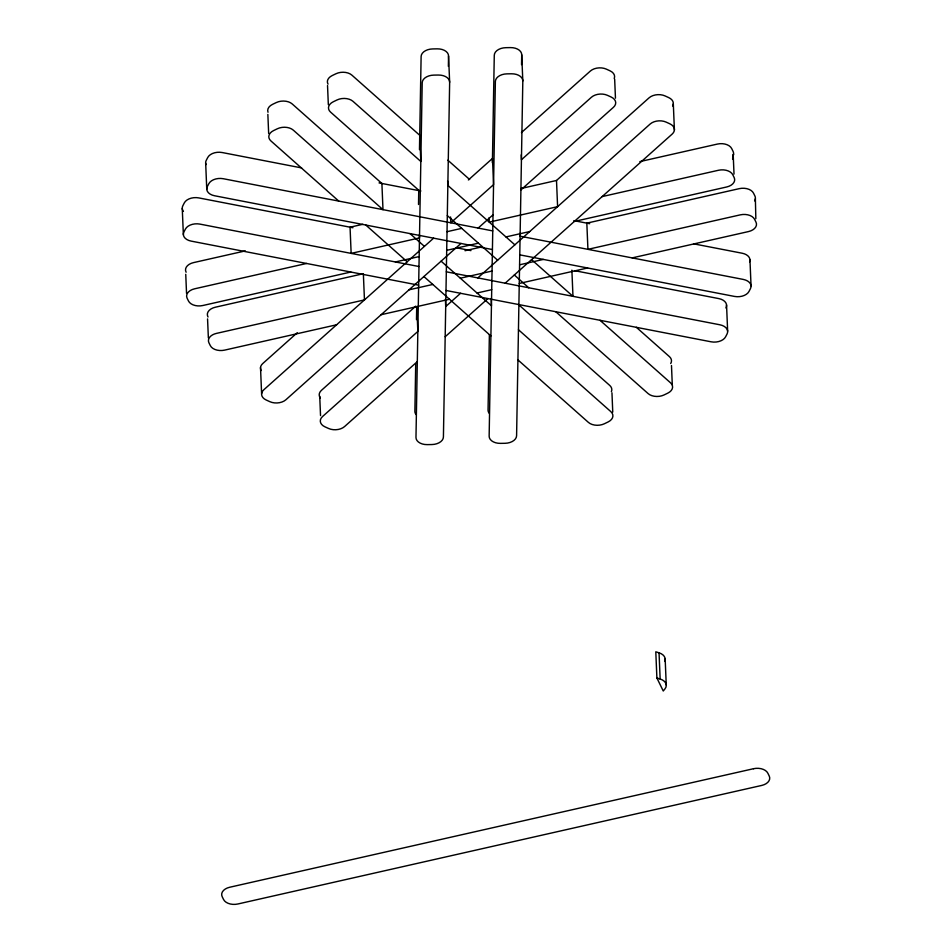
<?xml version="1.0" encoding="UTF-8"?>
<svg xmlns="http://www.w3.org/2000/svg" width="952" height="952" viewBox="0 0 952 952"><rect width="100%" height="100%" fill="white"/><g stroke="black" fill="none" stroke-linecap="round" stroke-linejoin="round"><path stroke-width="1.43" d="M415.715 363.854L414.882 411.24A11.436 7.378 -2.4 0 0 416.095 414.608M416.488 319.622L416.714 306.687M418.511 204.501L418.761 190.043M419.475 149.654L421.117 56.513A11.436 7.378 -2.4 0 1 432.672 48.933L437.242 48.849A11.436 7.378 -2.4 0 1 448.547 56.049L449.653 82.229L443.418 436.956A11.436 7.378 -2.4 0 1 431.851 444.548L427.281 444.62A11.436 7.378 -2.4 0 1 415.976 437.432L422.212 82.705A11.436 7.378 -2.4 0 1 433.767 75.113L438.348 75.041A11.436 7.378 -2.4 0 1 449.653 82.229M448.368 66.366L448.547 56.049M489.376 334.818L488.055 409.991A11.436 7.378 -2.4 0 0 489.268 413.358M492.398 162.756L494.278 55.264A11.436 7.378 -2.4 0 1 505.845 47.683L510.415 47.6A11.436 7.378 -2.4 0 1 521.72 54.799L522.815 80.979L516.591 435.707A11.436 7.378 -2.4 0 1 505.024 443.299L500.454 443.37A11.436 7.378 -2.4 0 1 489.149 436.183L495.373 81.456A11.436 7.378 -2.4 0 1 506.94 73.863L511.51 73.792A11.436 7.378 -2.4 0 1 522.815 80.979M521.541 64.641L521.72 54.799M755.376 198.694L755.84 218.674M732.623 159.067L733.207 154.831L734.016 174.073M732.647 159.198L733.552 154.093M725.876 307.96L725.971 307.782A11.436 7.378 -2.4 0 0 718.796 298.595L574.496 270.654M297.298 332.688L262.752 363.545A11.436 7.378 -2.4 0 0 261.193 370.542M468.36 179.964L492.47 158.437L493.564 184.629L450.832 222.792L450.582 216.973M521.434 132.578L590.347 71.055A11.436 7.378 -2.4 0 1 606.353 69.139L610.018 70.817A11.436 7.378 -2.4 0 1 614.23 78.564M433.612 238.167L263.847 389.737A11.436 7.378 -2.4 0 0 266.191 400.007L269.868 401.685A11.436 7.378 -2.4 0 0 285.862 399.78L460.947 243.462M478.166 228.075L493.041 214.807M520.899 189.924L613.457 107.29A11.436 7.378 -2.4 0 0 611.113 97.009L607.447 95.331A11.436 7.378 -2.4 0 0 591.442 97.235L521.434 159.746L521.232 154.843M415.75 306.139L321.455 390.332A11.436 7.378 -2.4 0 0 320.348 398.007M520.911 188.532L556.503 180.475L649.062 97.842A11.436 7.378 -2.4 0 1 665.055 95.926L668.721 97.604A11.436 7.378 -2.4 0 1 672.6 106.041M460.578 293.287L445.703 306.568L445.405 299.285M477.797 277.913L650.157 124.022A11.436 7.378 -2.4 0 1 666.15 122.118L669.815 123.796A11.436 7.378 -2.4 0 1 672.172 134.077L505.143 283.208M417.309 361.617L344.565 426.567A11.436 7.378 -2.4 0 1 328.571 428.471L324.906 426.805A11.436 7.378 -2.4 0 1 322.55 416.524L417.845 331.439L416.809 306.711M445.179 336.734L487.912 298.583M245.319 250.9L193.542 262.609A11.436 7.378 -2.4 0 0 186.033 272.046L186.116 272.224M362.867 224.291L350.05 227.195L351.145 253.387L419.487 237.917L419.356 235.013M639.827 161.614L717.38 144.073A11.436 7.378 -2.4 0 1 731.695 148.571L733.064 151.356A11.436 7.378 -2.4 0 1 732.766 156.306M306.58 263.466L194.636 288.801A11.436 7.378 -2.4 0 0 187.127 298.238L188.496 301.022A11.436 7.378 -2.4 0 0 202.812 305.521L350.824 272.034M447.023 231.693L461.72 228.361M602.152 196.588L718.474 170.265A11.436 7.378 -2.4 0 1 732.79 174.763L734.159 177.548A11.436 7.378 -2.4 0 1 726.662 186.985L574.294 221.459M395.377 261.955L419.154 256.564M446.69 250.34L478.416 243.165M505.952 236.929L529.728 231.55M465.004 250.709L480.855 247.127M409.015 289.825L432.791 284.446M460.34 278.21L492.053 271.034M519.59 264.799L543.366 259.42M336.591 324.787L224.636 350.122A11.436 7.378 -2.4 0 1 210.321 345.624L208.952 342.839A11.436 7.378 -2.4 0 1 216.461 333.39L364.461 299.904L363.355 273.712L215.354 307.21A11.436 7.378 -2.4 0 0 207.857 316.647L208.024 316.992M381.145 314.707L449.487 299.237M477.023 293.002L491.72 289.682M519.256 283.446L587.598 267.988M632.164 257.897L748.474 231.574A11.436 7.378 -2.4 0 0 755.983 222.137L754.615 219.353A11.436 7.378 -2.4 0 0 740.299 214.855L587.931 249.341L586.825 223.149L739.192 188.663A11.436 7.378 -2.4 0 1 753.52 193.161L754.888 195.957A11.436 7.378 -2.4 0 1 754.591 200.896M301.582 167.909L222.197 152.534A11.436 7.378 -2.4 0 0 207.715 157.532L206.251 160.364A11.436 7.378 -2.4 0 0 206.013 164.589M379.039 182.915L420.867 191.007M573.842 220.626L589.681 223.696M693.568 243.819L742.191 253.232A11.436 7.378 -2.4 0 1 749.652 261.776M492.755 230.908L223.303 178.726A11.436 7.378 -2.4 0 0 208.809 183.724L207.346 186.556A11.436 7.378 -2.4 0 0 214.521 195.743L492.422 249.555M519.768 254.85L734.516 296.429A11.436 7.378 -2.4 0 0 748.998 291.443L750.462 288.611A11.436 7.378 -2.4 0 0 743.286 279.424L520.09 236.203L519.971 233.288M352.906 227.742L198.801 197.909A11.436 7.378 -2.4 0 0 184.307 202.895L182.855 205.739A11.436 7.378 -2.4 0 0 183.439 211.356M456.674 247.841L470.978 250.614M418.987 266.524L199.896 224.101A11.436 7.378 -2.4 0 0 185.414 229.087L183.95 231.919A11.436 7.378 -2.4 0 0 191.126 241.106L418.654 285.172M446.321 271.808L719.89 324.787A11.436 7.378 -2.4 0 1 727.066 333.973L725.602 336.806A11.436 7.378 -2.4 0 1 711.108 341.804L445.988 290.467M659.046 652.822L655.797 651.799L656.892 677.991L663.258 691.009L664.972 688.867A11.436 7.378 -2.4 0 0 660.152 679.014L659.046 652.822A11.436 7.378 -2.4 0 1 664.663 661.414M656.892 677.991L660.152 679.014M447.833 160.186L469.633 179.511M636.341 327.298L669.387 356.595A11.436 7.378 -2.4 0 1 670.708 363.533M514.853 244.819L447.833 185.414L447.654 181.047M531.549 259.622L572.973 296.334L571.878 270.154M599.986 320.277L670.494 382.775A11.436 7.378 -2.4 0 1 667.78 393.14L664.044 394.949A11.436 7.378 -2.4 0 1 648.11 393.581L555.754 311.72M420.296 191.638L330.582 112.122A11.436 7.378 -2.4 0 1 333.295 101.757L337.032 99.96A11.436 7.378 -2.4 0 1 352.966 101.317L420.832 161.471L419.725 135.279L351.871 75.125A11.436 7.378 -2.4 0 0 335.925 73.768L332.2 75.565A11.436 7.378 -2.4 0 0 328.023 84.145M447.309 215.58L497.634 260.205M514.33 274.997L528.741 287.778M518.316 304.39L609.708 385.405A11.436 7.378 -2.4 0 1 611.398 391.617M410.003 233.597L424.413 246.366M441.109 261.169L491.434 305.782L491.137 298.511M518.447 329.725L610.803 411.597A11.436 7.378 -2.4 0 1 608.09 421.962L604.365 423.759A11.436 7.378 -2.4 0 1 588.419 422.402L517.924 359.904M338.757 201.086L270.904 140.932A11.436 7.378 -2.4 0 1 273.617 130.567L277.341 128.77A11.436 7.378 -2.4 0 1 293.287 130.126L382.99 209.654L381.895 183.462L292.193 103.935A11.436 7.378 -2.4 0 0 276.247 102.578L272.51 104.375A11.436 7.378 -2.4 0 0 268.024 112.265M365.77 225.029L407.194 261.752M423.89 276.544L490.911 335.961M749.95 259.658L751.045 285.85M726.554 305.033L727.649 331.213M673.314 103.863L674.409 130.055M671.481 365.52L672.291 384.775M665.162 658.879L666.257 685.071M614.659 79.135L615.456 98.175M611.957 392.819L612.755 412.061M556.503 180.475L557.598 206.667L489.257 222.125L489.078 217.77M327.536 85.561L328.333 104.613M319.729 396.341L320.538 415.584M267.857 114.371L268.654 133.423M260.515 367.555L261.61 393.747M205.668 163.125L206.762 189.305M207.56 318.908L208.369 337.948M185.747 274.307L186.544 293.359M182.26 208.488L183.367 234.68M753.532 768.716L229.694 887.252A11.436 7.378 -2.4 0 0 222.185 896.689L223.553 899.485A11.436 7.378 -2.4 0 0 237.881 903.983L761.719 785.436A11.436 7.378 -2.4 0 0 769.216 775.999L767.859 773.214A11.436 7.378 -2.4 0 0 753.532 768.716"/></g></svg>
